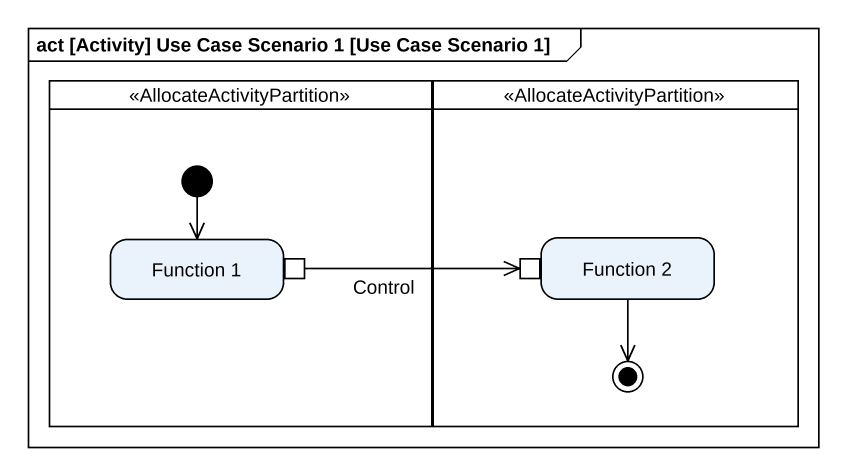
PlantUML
@startuml
mainframe act [Activity] Use Case Scenario 1 [Use Case Scenario 1]
hide empty description
state " " as lane1 <<AllocateActivityPartition>> {
  state "Function 1" as Function_1 {
    state pin1 <<outputPin>>
  }
  [*] --> Function_1
}
state " " as lane2 <<AllocateActivityPartition>> {
  state "Function 2" as Function_2 {
    state pin2 <<inputPin>>
  }
  Function_2 --> [*]
}
pin1 -right-> pin2 : Control
@enduml
